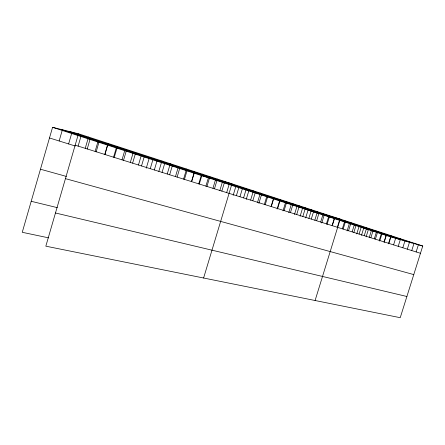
<?xml version="1.0" encoding="UTF-8"?>
<svg xmlns="http://www.w3.org/2000/svg" width="445" height="445" viewBox="0 0 445 445"><rect width="100%" height="100%" fill="white"/><g stroke="black" fill="none" stroke-linecap="round" stroke-linejoin="round"><path stroke-width="0.67" d="M78.481 133.756L45.829 246.174L400.227 317.691L422.75 246.024L78.481 133.756L52.566 127.309L22.25 232.296L48.577 237.847M59.146 140.987L62.2 130.429M68.619 143.941L71.651 133.494M78.098 146.199L80.918 136.498M85.24 148.33L88.533 137.032M87.209 149.053L90.007 139.441M95.108 151.417L98.373 140.242M96.148 151.851L98.929 142.333M104.77 154.443L108.007 143.385M104.925 154.593L107.679 145.17M113.547 157.246L116.273 147.957M114.237 157.408L117.447 146.461M122.002 159.894L124.706 150.688M123.515 160.311L126.697 149.481M130.302 162.492L132.983 153.369M132.61 163.159L135.764 152.435M138.451 165.045L141.115 156.006M141.521 165.952L144.653 155.333M146.266 168.188L149.103 158.592M150.26 168.688L153.364 158.175M154.32 170.012L156.946 161.135M158.826 171.369L161.908 160.962M162.047 172.432L164.656 163.632M167.231 174.001L170.29 163.693M169.64 174.807L172.226 166.085M175.475 176.582L178.512 166.374M177.11 177.099L179.669 168.499M183.568 179.118L186.577 169.005M184.441 179.396L186.983 170.869M191.506 181.605L194.493 171.586M191.65 181.649L194.176 173.2M198.743 183.868L201.246 175.491L231.962 183.807L203.604 278.014M199.299 184.041L202.264 174.123M205.902 186.11L208.388 177.805M206.953 186.438L209.895 176.609M212.944 188.318L215.408 180.08M214.462 188.791L217.383 179.051M219.863 190.482L222.316 182.322M221.838 191.1L224.736 181.449M226.666 192.613L229.103 184.519M233.174 195.327L235.778 186.683M236.395 195.655L239.254 186.182M239.961 196.723L242.347 188.814M243.576 197.908L246.413 188.519M246.235 199.405L248.805 190.905M250.63 200.117L253.444 190.81M252.805 200.745L255.163 192.963M257.56 202.286L260.353 193.063M258.879 203.354L261.415 194.993M264.369 204.416L267.139 195.277M265.248 204.644L267.567 196.985M271.061 206.508L273.809 197.452M271.317 206.547L273.625 198.948M277.107 209.044L279.588 200.884M277.636 208.566L280.367 199.594M282.992 210.886L285.456 202.787M284.094 210.591L286.808 201.691M288.788 212.693L291.236 204.656M290.452 212.582L293.144 203.76M294.495 214.473L296.932 206.502M296.698 214.535L299.368 205.79M300.114 216.231L302.533 208.316M302.839 216.459L305.493 207.787M305.648 217.955L308.057 210.107L340.203 219.107L315.088 300.509M308.88 218.35L311.517 209.751M311.3 219.012L313.491 211.87M314.821 220.214L317.441 211.681M316.673 220.692L318.848 213.606M320.673 222.044L323.27 213.583M321.768 222.989L324.127 215.313M326.424 223.846L329.005 215.452M326.986 224.619L329.328 217.004M332.081 225.615L334.646 217.293M332.32 225.593L334.456 218.662M337.193 227.807L339.507 220.297M342.377 228.747L344.486 221.916M343.139 229.08L345.665 220.887M347.106 230.905L349.397 223.507M348.535 230.766L351.049 222.645M352.151 231.806L354.237 225.075M353.853 232.435L356.345 224.369M356.745 233.914L359.009 226.622M359.082 234.07L361.562 226.071M361.468 235.388L363.71 228.146M364.238 235.683L366.702 227.745M366.118 236.84L368.354 229.648M369.311 237.274L371.759 229.398M370.913 237.624L372.932 231.133M374.312 238.837L376.743 231.022M375.435 239.043L377.443 232.596M379.235 240.383L381.654 232.624M379.702 241.084L381.899 234.037M384.091 241.902L386.488 234.204M384.113 242.458L386.293 235.461M388.457 243.816L390.627 236.868L422.75 246.024M388.869 243.398L391.255 235.755M393.58 244.872L395.95 237.285M398.225 246.324L400.578 238.798M402.803 247.759L405.139 240.283M407.314 249.172L409.639 241.752M411.759 250.563L414.067 243.198M416.142 251.937L418.439 244.622M55.469 212.983L406.891 296.498M31.2 201.29L57.349 207.659M65.443 178.645L413.772 274.598M40.462 169.222L66.416 176.437M75.166 145.176L420.469 253.288M49.484 137.967L75.255 146.016M52.566 127.309L390.627 236.868M69.531 131.525L411.825 242.914M60.726 129.339L400.912 239.799"/></g></svg>
